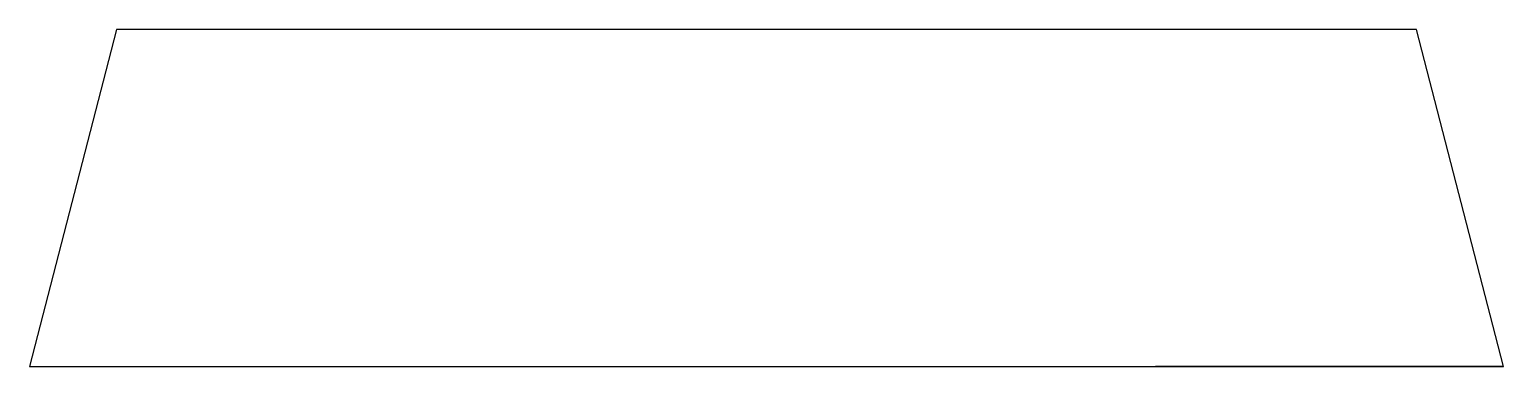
# Model space of a CAD drawing. Header units: millimetres. Extents: x -169 to 169, y 0 to 77.
import ezdxf

# ---------------------------------------------------------------- set-up
doc = ezdxf.new("R2010")
doc.units = ezdxf.units.MM
doc.layers.get('0').update_dxf_attribs({"linetype": 'CONTINUOUS'})

msp = doc.modelspace()

# ---------------------------------------------------------------- linework, layer by layer
for p, q in [((-169.48, 0), (-89.48, 0)), ((169.48, 0), (89.48, 0))]:
    msp.add_line(p, q)
msp.add_lwpolyline([(-80.48, 0), (0, 0), (80.48, 0), (169.48, 0), (149.5, 77.47), (-149.5, 77.47), (-169.48, 0)], close=True)

doc.saveas('drawing.dxf')
